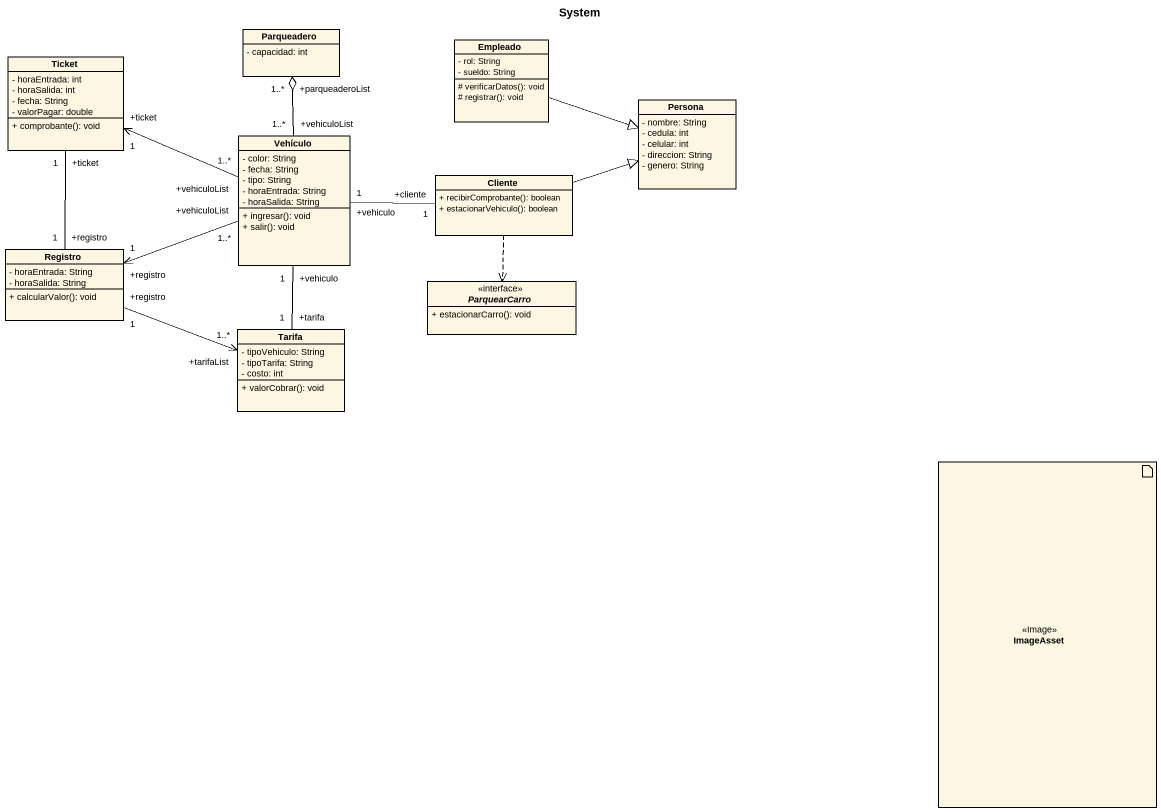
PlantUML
@startuml
title System
allowmixing
hide circle
hide empty members
skinparam classAttributeIconSize 0
class Parqueadero {
  - capacidad: int
}
class Ticket {
  - horaEntrada: int
  - horaSalida: int
  - fecha: String
  - valorPagar: double
  + comprobante(): void
}
class Empleado {
  - rol: String
  - sueldo: String
  # verificarDatos(): void
  # registrar(): void
}
class Persona {
  - nombre: String
  - cedula: int
  - celular: int
  - direccion: String
  - genero: String
}
class Vehículo {
  - color: String
  - fecha: String
  - tipo: String
  - horaEntrada: String
  - horaSalida: String
  + ingresar(): void
  + salir(): void
}
class Cliente {
  + recibirComprobante(): boolean
  + estacionarVehiculo(): boolean
}
class Registro {
  - horaEntrada: String
  - horaSalida: String
  + calcularValor(): void
}
interface ParquearCarro {
  + estacionarCarro(): void
}
class Tarifa {
  - tipoVehiculo: String
  - tipoTarifa: String
  - costo: int
  + valorCobrar(): void
}
artifact ImageAsset <<Image>>
Ticket "+ticket\n1" -- "+registro\n1" Registro
Empleado -right-|> Persona
Vehículo "+vehiculoList\n1..*" -up-o "+parqueaderoList\n1..*" Parqueadero
Vehículo "+vehiculoList\n1..*" -left-> "+ticket\n1" Ticket
Vehículo "+vehiculoList\n1..*" -left-> "+registro\n1" Registro
Vehículo "+vehiculo\n1" -- "+tarifa\n1" Tarifa
Cliente -right-|> Persona
Cliente "+cliente\n1" -left- "+vehiculo\n1" Vehículo
Cliente ..> ParquearCarro
Registro "+registro\n1" -right-> "+tarifaList\n1..*" Tarifa
@enduml
